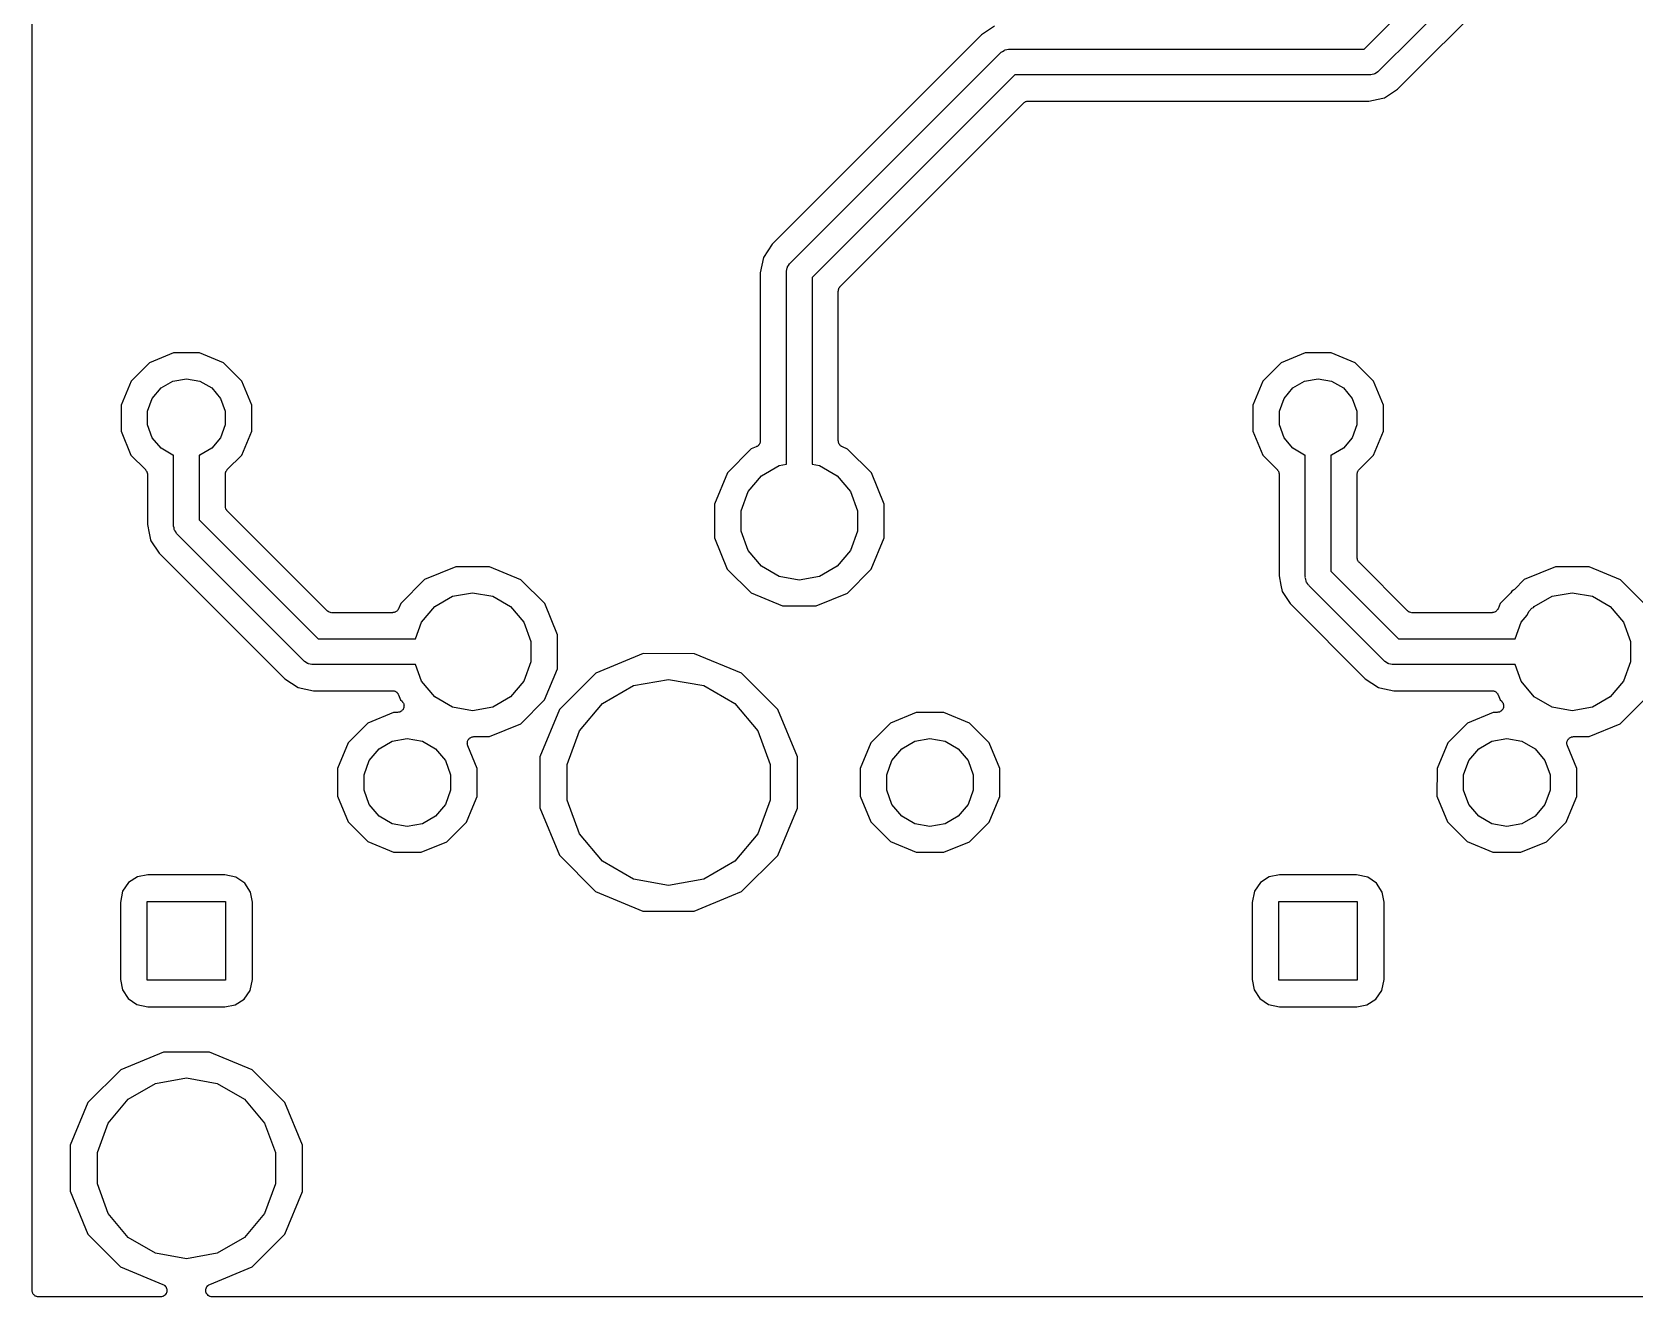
# Model space of a CAD drawing. Extents: x 30 to 169, y -146 to -30.
# Drawn here: x 30 to 61.16, y -146 to -121.42 of the extents above; entities that cross this region are included whole.
import ezdxf

# ---------------------------------------------------------------- set-up
doc = ezdxf.new("R2010")
doc.units = 0
doc.header["$MEASUREMENT"] = 0
doc.layers.add('BLACK', color=7, linetype='CONTINUOUS')

msp = doc.modelspace()

# ---------------------------------------------------------------- linework, layer by layer
at = {"layer": 'Black'}
for p, q in [((55.8964, -121.75), (58.75, -118.896)), ((30, -129.197), (30, -119.318)), ((59.1768, -119.177), (56.1768, -122.177)), ((56.5448, -122.527), (59.5271, -119.545)), ((48.4552, -121.473), (44.3879, -125.54)), ((48.7109, -121.302), (48.4552, -121.473)), ((44.7382, -125.908), (48.8232, -121.823)), ((48.8232, -121.823), (48.8322, -121.817)), ((48.8322, -121.817), (48.8393, -121.808)), ((48.8393, -121.808), (48.8676, -121.792)), ((48.8676, -121.792), (48.8943, -121.773)), ((48.8943, -121.773), (48.905, -121.771)), ((48.905, -121.771), (48.9145, -121.765)), ((48.9145, -121.765), (48.9467, -121.759)), ((48.9467, -121.759), (48.9782, -121.751)), ((48.9782, -121.751), (48.9892, -121.752)), ((48.9892, -121.752), (49, -121.75)), ((49, -121.75), (55.8964, -121.75)), ((49.1036, -122.25), (45.165, -126.189)), ((56, -122.25), (49.1036, -122.25)), ((56.0108, -122.248), (56, -122.25)), ((56.0218, -122.249), (56.0108, -122.248)), ((56.0533, -122.241), (56.0218, -122.249)), ((56.0855, -122.235), (56.0533, -122.241)), ((56.095, -122.229), (56.0855, -122.235)), ((56.1057, -122.227), (56.095, -122.229)), ((56.1324, -122.208), (56.1057, -122.227)), ((56.1607, -122.192), (56.1324, -122.208)), ((56.1678, -122.183), (56.1607, -122.192)), ((56.1768, -122.177), (56.1678, -122.183)), ((49.3231, -122.766), (49.3395, -122.763)), ((49.3395, -122.763), (49.3555, -122.758)), ((49.3555, -122.758), (49.3611, -122.759)), ((49.3611, -122.759), (49.3666, -122.758)), ((49.3666, -122.758), (55.9875, -122.758)), ((55.9875, -122.758), (56.2577, -122.704)), ((56.2577, -122.704), (56.2891, -122.698)), ((56.2577, -122.704), (56.2577, -122.704)), ((56.2891, -122.698), (56.5448, -122.527)), ((45.7102, -126.362), (49.2768, -122.795)), ((49.2768, -122.795), (49.2814, -122.792)), ((49.2814, -122.792), (49.2849, -122.788)), ((49.2849, -122.788), (49.2993, -122.779)), ((49.2993, -122.779), (49.3129, -122.77)), ((49.3129, -122.77), (49.3183, -122.768)), ((49.3183, -122.768), (49.3231, -122.766)), ((44.3879, -125.54), (44.217, -125.796)), ((44.217, -125.796), (44.157, -126.098)), ((44.157, -126.098), (44.157, -129.362)), ((44.665, -126.085), (44.6669, -126.074)), ((44.665, -129.817), (44.665, -126.085)), ((44.666, -126.063), (44.6744, -126.032)), ((44.6669, -126.074), (44.666, -126.063)), ((44.6744, -126.032), (44.6801, -125.999)), ((44.6801, -125.999), (44.6856, -125.99)), ((44.6856, -125.99), (44.6884, -125.979)), ((44.6884, -125.979), (44.7072, -125.953)), ((44.7072, -125.953), (44.7235, -125.924)), ((44.7235, -125.924), (44.7319, -125.917)), ((44.7319, -125.917), (44.7382, -125.908)), ((45.165, -126.189), (45.165, -129.817)), ((45.673, -126.452), (45.674, -126.446)), ((45.673, -129.197), (45.673, -126.452)), ((45.6735, -126.441), (45.6778, -126.424)), ((45.674, -126.446), (45.6735, -126.441)), ((45.6778, -126.424), (45.6807, -126.408)), ((45.6807, -126.408), (45.6835, -126.403)), ((45.6835, -126.403), (45.6849, -126.398)), ((45.6849, -126.398), (45.6944, -126.384)), ((45.6944, -126.384), (45.7027, -126.37)), ((45.7027, -126.37), (45.707, -126.366)), ((45.707, -126.366), (45.7102, -126.362)), ((32.7485, -127.65), (32.2815, -127.843)), ((33.2537, -127.65), (32.7485, -127.65)), ((33.7203, -127.844), (33.2537, -127.65)), ((54.7485, -127.65), (54.2815, -127.843)), ((55.2537, -127.65), (54.7485, -127.65)), ((55.7203, -127.844), (55.2537, -127.65)), ((32.2815, -127.843), (31.924, -128.2)), ((34.0773, -128.202), (33.7203, -127.844)), ((54.2815, -127.843), (53.924, -128.2)), ((56.0773, -128.202), (55.7203, -127.844)), ((31.924, -128.2), (31.7302, -128.666)), ((32.3376, -128.538), (32.5083, -128.334)), ((32.5083, -128.334), (32.7384, -128.201)), ((32.7384, -128.201), (33, -128.155)), ((33, -128.155), (33.2616, -128.201)), ((33.2616, -128.201), (33.4917, -128.334)), ((33.4917, -128.334), (33.6624, -128.538)), ((34.2702, -128.668), (34.0773, -128.202)), ((53.924, -128.2), (53.7302, -128.666)), ((54.3376, -128.538), (54.5083, -128.334)), ((54.5083, -128.334), (54.7384, -128.201)), ((54.7384, -128.201), (55, -128.155)), ((55, -128.155), (55.2616, -128.201)), ((55.2616, -128.201), (55.4917, -128.334)), ((55.4917, -128.334), (55.6624, -128.538)), ((56.2702, -128.668), (56.0773, -128.202)), ((31.7302, -128.666), (31.7298, -129.172)), ((32.2467, -128.787), (32.3376, -128.538)), ((33.6624, -128.538), (33.7533, -128.787)), ((34.2698, -129.174), (34.2702, -128.668)), ((53.7302, -128.666), (53.7298, -129.172)), ((54.2467, -128.787), (54.3376, -128.538)), ((55.6624, -128.538), (55.7533, -128.787)), ((56.2698, -129.174), (56.2702, -128.668)), ((32.2467, -129.053), (32.2467, -128.787)), ((33.7533, -128.787), (33.7533, -129.053)), ((54.2467, -129.053), (54.2467, -128.787)), ((55.7533, -128.787), (55.7533, -129.053)), ((30, -138.318), (30, -129.197)), ((31.7298, -129.172), (31.9227, -129.638)), ((32.3376, -129.302), (32.2467, -129.053)), ((32.5083, -129.506), (32.3376, -129.302)), ((33.6624, -129.302), (33.4917, -129.506)), ((33.7533, -129.053), (33.6624, -129.302)), ((34.076, -129.64), (34.2698, -129.174)), ((45.673, -129.362), (45.673, -129.197)), ((53.7298, -129.172), (53.9227, -129.638)), ((54.3376, -129.302), (54.2467, -129.053)), ((54.5083, -129.506), (54.3376, -129.302)), ((55.6624, -129.302), (55.4917, -129.506)), ((55.7533, -129.053), (55.6624, -129.302)), ((56.076, -129.64), (56.2698, -129.174)), ((32.7384, -129.639), (32.5083, -129.506)), ((33.4917, -129.506), (33.2616, -129.639)), ((43.981, -129.52), (43.5162, -129.984)), ((44.0785, -129.479), (43.981, -129.52)), ((44.0856, -129.475), (44.0785, -129.479)), ((44.0935, -129.472), (44.0856, -129.475)), ((44.1041, -129.463), (44.0935, -129.472)), ((44.1157, -129.456), (44.1041, -129.463)), ((44.1208, -129.449), (44.1157, -129.456)), ((44.1273, -129.444), (44.1208, -129.449)), ((44.1342, -129.432), (44.1273, -129.444)), ((44.1426, -129.421), (44.1342, -129.432)), ((44.1451, -129.413), (44.1426, -129.421)), ((44.1493, -129.405), (44.1451, -129.413)), ((44.1517, -129.392), (44.1493, -129.405)), ((44.1559, -129.379), (44.1517, -129.392)), ((44.157, -129.362), (44.1555, -129.37)), ((44.1555, -129.37), (44.1559, -129.379)), ((45.6744, -129.37), (45.673, -129.362)), ((45.6741, -129.379), (45.6744, -129.37)), ((45.6782, -129.392), (45.6741, -129.379)), ((45.6807, -129.406), (45.6782, -129.392)), ((45.6848, -129.413), (45.6807, -129.406)), ((45.6873, -129.421), (45.6848, -129.413)), ((45.6958, -129.432), (45.6873, -129.421)), ((45.7027, -129.444), (45.6958, -129.432)), ((45.7091, -129.449), (45.7027, -129.444)), ((45.7141, -129.456), (45.7091, -129.449)), ((45.7258, -129.463), (45.7141, -129.456)), ((45.7365, -129.472), (45.7258, -129.463)), ((45.7443, -129.475), (45.7365, -129.472)), ((45.7513, -129.48), (45.7443, -129.475)), ((45.8514, -129.521), (45.7513, -129.48)), ((46.3155, -129.986), (45.8514, -129.521)), ((54.7384, -129.639), (54.5083, -129.506)), ((55.4917, -129.506), (55.2616, -129.639)), ((31.9227, -129.638), (32.2049, -129.921)), ((32.2049, -129.921), (32.2081, -129.926)), ((32.2081, -129.926), (32.2123, -129.929)), ((32.2123, -129.929), (32.2206, -129.944)), ((32.75, -129.641), (32.7384, -129.639)), ((32.75, -131), (32.75, -129.641)), ((33.2616, -129.639), (33.25, -129.641)), ((33.25, -129.641), (33.25, -130.896)), ((33.7794, -129.943), (33.7877, -129.929)), ((33.7877, -129.929), (33.792, -129.925)), ((33.792, -129.925), (33.7953, -129.921)), ((33.7953, -129.921), (34.076, -129.64)), ((44.1775, -130.041), (44.5226, -129.842)), ((44.5226, -129.842), (44.665, -129.817)), ((45.165, -129.817), (45.3074, -129.842)), ((45.3074, -129.842), (45.6525, -130.041)), ((53.9227, -129.638), (54.2049, -129.921)), ((54.2049, -129.921), (54.2081, -129.926)), ((54.2081, -129.926), (54.2123, -129.929)), ((54.2123, -129.929), (54.2206, -129.944)), ((54.75, -129.641), (54.7384, -129.639)), ((54.75, -132), (54.75, -129.641)), ((55.2616, -129.639), (55.25, -129.641)), ((55.25, -129.641), (55.25, -131.896)), ((55.7794, -129.943), (55.7877, -129.929)), ((55.7877, -129.929), (55.792, -129.925)), ((55.792, -129.925), (55.7953, -129.921)), ((55.7953, -129.921), (56.076, -129.64)), ((32.2206, -129.944), (32.2301, -129.957)), ((32.2301, -129.957), (32.2316, -129.963)), ((32.2316, -129.963), (32.2343, -129.967)), ((32.2343, -129.967), (32.2372, -129.984)), ((32.2372, -129.984), (32.2415, -130)), ((32.2415, -130), (32.241, -130.005)), ((32.241, -130.005), (32.242, -130.011)), ((32.242, -130.011), (32.242, -130.987)), ((33.758, -130.01), (33.759, -130.005)), ((33.758, -130.633), (33.758, -130.01)), ((33.7585, -129.999), (33.7628, -129.983)), ((33.759, -130.005), (33.7585, -129.999)), ((33.7628, -129.983), (33.7657, -129.967)), ((33.7657, -129.967), (33.7685, -129.962)), ((33.7685, -129.962), (33.7699, -129.957)), ((33.7699, -129.957), (33.7794, -129.943)), ((43.5162, -129.984), (43.2643, -130.59)), ((43.9214, -130.346), (44.1775, -130.041)), ((45.6525, -130.041), (45.9086, -130.346)), ((46.5663, -130.593), (46.3155, -129.986)), ((54.2206, -129.944), (54.2301, -129.957)), ((54.2301, -129.957), (54.2316, -129.963)), ((54.2316, -129.963), (54.2343, -129.967)), ((54.2343, -129.967), (54.2372, -129.984)), ((54.2372, -129.984), (54.2415, -130)), ((54.2415, -130), (54.241, -130.005)), ((54.241, -130.005), (54.242, -130.011)), ((54.242, -130.011), (54.242, -131.987)), ((55.758, -130.01), (55.759, -130.005)), ((55.758, -131.633), (55.758, -130.01)), ((55.7585, -129.999), (55.7628, -129.983)), ((55.759, -130.005), (55.7585, -129.999)), ((55.7628, -129.983), (55.7657, -129.967)), ((55.7657, -129.967), (55.7685, -129.962)), ((55.7685, -129.962), (55.7699, -129.957)), ((55.7699, -129.957), (55.7794, -129.943)), ((43.7851, -130.721), (43.9214, -130.346)), ((45.9086, -130.346), (46.0449, -130.721)), ((33.759, -130.639), (33.758, -130.633)), ((33.7585, -130.644), (33.759, -130.639)), ((33.7628, -130.661), (33.7585, -130.644)), ((33.7657, -130.677), (33.7628, -130.661)), ((33.7685, -130.682), (33.7657, -130.677)), ((33.7699, -130.687), (33.7685, -130.682)), ((33.7794, -130.701), (33.7699, -130.687)), ((33.7877, -130.715), (33.7794, -130.701)), ((33.792, -130.719), (33.7877, -130.715)), ((33.7952, -130.723), (33.792, -130.719)), ((35.7368, -132.665), (33.7952, -130.723)), ((43.2643, -130.59), (43.2637, -131.247)), ((43.7851, -131.119), (43.7851, -130.721)), ((46.0449, -130.721), (46.0449, -131.119)), ((46.5657, -131.25), (46.5663, -130.593)), ((32.242, -130.987), (32.2758, -131.158)), ((32.2758, -131.158), (32.302, -131.289)), ((32.7519, -131.011), (32.75, -131)), ((32.751, -131.022), (32.7519, -131.011)), ((32.7594, -131.053), (32.751, -131.022)), ((32.7651, -131.086), (32.7594, -131.053)), ((32.7706, -131.095), (32.7651, -131.086)), ((32.7734, -131.106), (32.7706, -131.095)), ((32.7922, -131.132), (32.7734, -131.106)), ((32.8085, -131.161), (32.7922, -131.132)), ((32.8169, -131.168), (32.8085, -131.161)), ((32.8232, -131.177), (32.8169, -131.168)), ((35.2832, -133.637), (32.8232, -131.177)), ((33.25, -130.896), (35.5636, -133.21)), ((43.9214, -131.494), (43.7851, -131.119)), ((46.0449, -131.119), (45.9086, -131.494)), ((32.302, -131.289), (32.3117, -131.304)), ((32.3117, -131.304), (32.3117, -131.304)), ((32.3117, -131.304), (32.4729, -131.545)), ((43.2637, -131.247), (43.5145, -131.854)), ((46.3138, -131.856), (46.5657, -131.25)), ((32.4729, -131.545), (34.9152, -133.987)), ((44.1775, -131.799), (43.9214, -131.494)), ((44.5226, -131.998), (44.1775, -131.799)), ((45.6525, -131.799), (45.3074, -131.998)), ((45.9086, -131.494), (45.6525, -131.799)), ((55.759, -131.639), (55.758, -131.633)), ((55.7585, -131.644), (55.759, -131.639)), ((55.7628, -131.661), (55.7585, -131.644)), ((55.7657, -131.677), (55.7628, -131.661)), ((55.7685, -131.682), (55.7657, -131.677)), ((55.7699, -131.687), (55.7685, -131.682)), ((55.7794, -131.701), (55.7699, -131.687)), ((55.7877, -131.715), (55.7794, -131.701)), ((55.792, -131.719), (55.7877, -131.715)), ((55.7952, -131.723), (55.792, -131.719)), ((56.7368, -132.665), (55.7952, -131.723)), ((37.631, -132.06), (37.1662, -132.524)), ((38.238, -131.809), (37.631, -132.06)), ((38.8948, -131.809), (38.238, -131.809)), ((39.5014, -132.061), (38.8948, -131.809)), ((39.9655, -132.526), (39.5014, -132.061)), ((43.5145, -131.854), (43.9786, -132.319)), ((44.915, -132.067), (44.5226, -131.998)), ((45.3074, -131.998), (44.915, -132.067)), ((45.849, -132.32), (46.3138, -131.856)), ((54.242, -131.987), (54.2782, -132.169)), ((54.7519, -132.011), (54.75, -132)), ((54.751, -132.022), (54.7519, -132.011)), ((54.7594, -132.053), (54.751, -132.022)), ((54.7651, -132.086), (54.7594, -132.053)), ((54.7706, -132.095), (54.7651, -132.086)), ((54.7734, -132.106), (54.7706, -132.095)), ((54.7922, -132.132), (54.7734, -132.106)), ((55.25, -131.896), (56.5636, -133.21)), ((59.006, -132.06), (58.8157, -132.249)), ((59.613, -131.809), (59.006, -132.06)), ((60.2698, -131.809), (59.613, -131.809)), ((60.8764, -132.061), (60.2698, -131.809)), ((61.3405, -132.526), (60.8764, -132.061)), ((37.8275, -132.581), (38.1726, -132.382)), ((38.1726, -132.382), (38.565, -132.313)), ((38.565, -132.313), (38.9574, -132.382)), ((38.9574, -132.382), (39.3025, -132.581)), ((43.9786, -132.319), (44.5852, -132.571)), ((45.242, -132.571), (45.849, -132.32)), ((54.2782, -132.169), (54.302, -132.289)), ((54.302, -132.289), (54.4587, -132.524)), ((54.8085, -132.161), (54.7922, -132.132)), ((54.8169, -132.168), (54.8085, -132.161)), ((54.8232, -132.177), (54.8169, -132.168)), ((56.2832, -133.637), (54.8232, -132.177)), ((58.7296, -132.335), (58.5412, -132.524)), ((58.7368, -132.325), (58.7296, -132.335)), ((58.7455, -132.316), (58.7368, -132.325)), ((58.7658, -132.286), (58.7455, -132.316)), ((58.7965, -132.265), (58.7658, -132.286)), ((58.8055, -132.257), (58.7965, -132.265)), ((58.8157, -132.249), (58.8055, -132.257)), ((59.2025, -132.581), (59.5476, -132.382)), ((59.5476, -132.382), (59.94, -132.313)), ((59.94, -132.313), (60.3324, -132.382)), ((60.3324, -132.382), (60.6775, -132.581)), ((35.7414, -132.668), (35.7368, -132.665)), ((35.7449, -132.672), (35.7414, -132.668)), ((35.7593, -132.681), (35.7449, -132.672)), ((35.7729, -132.69), (35.7593, -132.681)), ((35.7783, -132.692), (35.7729, -132.69)), ((35.7831, -132.694), (35.7783, -132.692)), ((35.7995, -132.697), (35.7831, -132.694)), ((35.8155, -132.702), (35.7995, -132.697)), ((35.8211, -132.701), (35.8155, -132.702)), ((35.8266, -132.702), (35.8211, -132.701)), ((37.0073, -132.702), (35.8266, -132.702)), ((37.0155, -132.701), (37.0073, -132.702)), ((37.0238, -132.701), (37.0155, -132.701)), ((37.037, -132.697), (37.0238, -132.701)), ((37.0507, -132.694), (37.037, -132.697)), ((37.0579, -132.69), (37.0507, -132.694)), ((37.0658, -132.688), (37.0579, -132.69)), ((37.0769, -132.679), (37.0658, -132.688)), ((37.0889, -132.672), (37.0769, -132.679)), ((37.0943, -132.666), (37.0889, -132.672)), ((37.1009, -132.661), (37.0943, -132.666)), ((37.1083, -132.649), (37.1009, -132.661)), ((37.1173, -132.638), (37.1083, -132.649)), ((37.1201, -132.631), (37.1173, -132.638)), ((37.1246, -132.624), (37.1201, -132.631)), ((37.1662, -132.524), (37.1246, -132.624)), ((37.5714, -132.886), (37.8275, -132.581)), ((39.3025, -132.581), (39.5586, -132.886)), ((40.2163, -133.133), (39.9655, -132.526)), ((44.5852, -132.571), (45.242, -132.571)), ((54.4587, -132.524), (54.4729, -132.545)), ((54.4729, -132.545), (55.9152, -133.987)), ((56.7414, -132.668), (56.7368, -132.665)), ((56.7449, -132.672), (56.7414, -132.668)), ((56.7593, -132.681), (56.7449, -132.672)), ((56.7729, -132.69), (56.7593, -132.681)), ((56.7783, -132.692), (56.7729, -132.69)), ((56.7831, -132.694), (56.7783, -132.692)), ((56.7995, -132.697), (56.7831, -132.694)), ((56.8155, -132.702), (56.7995, -132.697)), ((56.8211, -132.701), (56.8155, -132.702)), ((56.8266, -132.702), (56.8211, -132.701)), ((58.3823, -132.702), (56.8266, -132.702)), ((58.3905, -132.701), (58.3823, -132.702)), ((58.3988, -132.701), (58.3905, -132.701)), ((58.412, -132.697), (58.3988, -132.701)), ((58.4257, -132.694), (58.412, -132.697)), ((58.4329, -132.69), (58.4257, -132.694)), ((58.4408, -132.688), (58.4329, -132.69)), ((58.4519, -132.679), (58.4408, -132.688)), ((58.4639, -132.672), (58.4519, -132.679)), ((58.4693, -132.666), (58.4639, -132.672)), ((58.4759, -132.661), (58.4693, -132.666)), ((58.4833, -132.649), (58.4759, -132.661)), ((58.4923, -132.638), (58.4833, -132.649)), ((58.4951, -132.631), (58.4923, -132.638)), ((58.4996, -132.624), (58.4951, -132.631)), ((58.5412, -132.524), (58.4996, -132.624)), ((59.0613, -132.749), (59.0952, -132.677)), ((59.0952, -132.677), (59.1566, -132.615)), ((59.1566, -132.615), (59.1849, -132.602)), ((59.1849, -132.602), (59.2025, -132.581)), ((60.6775, -132.581), (60.9336, -132.886)), ((37.4535, -133.21), (37.5714, -132.886)), ((39.5586, -132.886), (39.6949, -133.261)), ((58.8285, -133.21), (58.9464, -132.886)), ((58.9464, -132.886), (59.0613, -132.749)), ((60.9336, -132.886), (61.0699, -133.261)), ((35.5636, -133.21), (37.4535, -133.21)), ((39.6949, -133.261), (39.6949, -133.659)), ((40.2157, -133.79), (40.2163, -133.133)), ((56.5636, -133.21), (58.8285, -133.21)), ((61.0699, -133.261), (61.0699, -133.659)), ((35.2922, -133.643), (35.2832, -133.637)), ((35.2993, -133.652), (35.2922, -133.643)), ((35.3276, -133.668), (35.2993, -133.652)), ((35.3543, -133.687), (35.3276, -133.668)), ((39.6949, -133.659), (39.5586, -134.034)), ((41.8795, -133.498), (40.9596, -133.878)), ((42.8748, -133.499), (41.8795, -133.498)), ((43.7941, -133.88), (42.8748, -133.499)), ((56.2922, -133.643), (56.2832, -133.637)), ((56.2993, -133.652), (56.2922, -133.643)), ((56.3276, -133.668), (56.2993, -133.652)), ((56.3543, -133.687), (56.3276, -133.668)), ((61.0699, -133.659), (60.9336, -134.034)), ((35.365, -133.689), (35.3543, -133.687)), ((35.3745, -133.695), (35.365, -133.689)), ((35.4067, -133.701), (35.3745, -133.695)), ((35.4382, -133.709), (35.4067, -133.701)), ((35.4492, -133.708), (35.4382, -133.709)), ((35.46, -133.71), (35.4492, -133.708)), ((37.4535, -133.71), (35.46, -133.71)), ((37.5714, -134.034), (37.4535, -133.71)), ((39.9638, -134.396), (40.2157, -133.79)), ((40.9596, -133.878), (40.2552, -134.581)), ((44.4972, -134.585), (43.7941, -133.88)), ((56.365, -133.689), (56.3543, -133.687)), ((56.3745, -133.695), (56.365, -133.689)), ((56.4067, -133.701), (56.3745, -133.695)), ((56.4382, -133.709), (56.4067, -133.701)), ((56.4492, -133.708), (56.4382, -133.709)), ((56.46, -133.71), (56.4492, -133.708)), ((58.8285, -133.71), (56.46, -133.71)), ((58.9464, -134.034), (58.8285, -133.71)), ((34.9152, -133.987), (35.1709, -134.158)), ((35.1709, -134.158), (35.4725, -134.218)), ((35.4725, -134.218), (37.0069, -134.218)), ((37.0069, -134.218), (37.0152, -134.219)), ((37.0152, -134.219), (37.0236, -134.219)), ((37.0236, -134.219), (37.0367, -134.223)), ((37.0367, -134.223), (37.0503, -134.226)), ((37.0503, -134.226), (37.0576, -134.23)), ((37.0576, -134.23), (37.0656, -134.232)), ((37.0656, -134.232), (37.0766, -134.241)), ((37.0766, -134.241), (37.0885, -134.248)), ((37.0885, -134.248), (37.0939, -134.254)), ((37.0939, -134.254), (37.1006, -134.259)), ((37.1006, -134.259), (37.108, -134.271)), ((37.108, -134.271), (37.1169, -134.281)), ((37.1169, -134.281), (37.1197, -134.289)), ((37.1197, -134.289), (37.1243, -134.297)), ((37.8275, -134.339), (37.5714, -134.034)), ((39.5586, -134.034), (39.3025, -134.339)), ((41.0884, -134.467), (41.6904, -134.119)), ((41.6904, -134.119), (42.375, -133.998)), ((42.375, -133.998), (43.0596, -134.119)), ((43.0596, -134.119), (43.6615, -134.467)), ((55.9152, -133.987), (56.1709, -134.158)), ((56.1709, -134.158), (56.2023, -134.164)), ((56.2023, -134.164), (56.2023, -134.164)), ((56.2023, -134.164), (56.4725, -134.218)), ((56.4725, -134.218), (58.3819, -134.218)), ((58.3819, -134.218), (58.3902, -134.219)), ((58.3902, -134.219), (58.3986, -134.219)), ((58.3986, -134.219), (58.4117, -134.223)), ((58.4117, -134.223), (58.4253, -134.226)), ((58.4253, -134.226), (58.4326, -134.23)), ((58.4326, -134.23), (58.4406, -134.232)), ((58.4406, -134.232), (58.4516, -134.241)), ((58.4516, -134.241), (58.4635, -134.248)), ((58.4635, -134.248), (58.4689, -134.254)), ((58.4689, -134.254), (58.4756, -134.259)), ((58.4756, -134.259), (58.483, -134.271)), ((58.483, -134.271), (58.4919, -134.281)), ((58.4919, -134.281), (58.4947, -134.289)), ((58.4947, -134.289), (58.4993, -134.297)), ((59.2025, -134.339), (58.9464, -134.034)), ((60.9336, -134.034), (60.6775, -134.339)), ((37.1243, -134.297), (37.1645, -134.394)), ((37.1645, -134.394), (37.1947, -134.424)), ((37.197, -134.599), (37.1864, -134.611)), ((37.1947, -134.424), (37.2042, -134.438)), ((37.2088, -134.587), (37.197, -134.599)), ((37.2042, -134.438), (37.2149, -134.451)), ((37.2111, -134.582), (37.2088, -134.587)), ((37.2147, -134.578), (37.2111, -134.582)), ((37.2204, -134.562), (37.2147, -134.578)), ((37.2149, -134.451), (37.2168, -134.456)), ((37.2168, -134.456), (37.22, -134.46)), ((37.22, -134.46), (37.2242, -134.476)), ((37.2275, -134.547), (37.2204, -134.562)), ((37.2242, -134.476), (37.2299, -134.492)), ((37.2279, -134.541), (37.2275, -134.547)), ((37.2299, -134.536), (37.2279, -134.541)), ((37.2299, -134.492), (37.2299, -134.498)), ((37.2299, -134.498), (37.2313, -134.503)), ((37.2313, -134.503), (37.2299, -134.519)), ((37.2299, -134.519), (37.2299, -134.536)), ((38.1726, -134.538), (37.8275, -134.339)), ((38.565, -134.607), (38.1726, -134.538)), ((38.9574, -134.538), (38.565, -134.607)), ((39.3025, -134.339), (38.9574, -134.538)), ((39.499, -134.86), (39.9638, -134.396)), ((40.2552, -134.581), (39.8735, -135.5)), ((40.6416, -134.999), (41.0884, -134.467)), ((43.6615, -134.467), (44.1084, -134.999)), ((44.8773, -135.505), (44.4972, -134.585)), ((58.4993, -134.297), (58.5395, -134.394)), ((58.5395, -134.394), (58.5697, -134.424)), ((58.572, -134.599), (58.5614, -134.611)), ((58.5697, -134.424), (58.5792, -134.438)), ((58.5838, -134.587), (58.572, -134.599)), ((58.5792, -134.438), (58.5899, -134.451)), ((58.5861, -134.582), (58.5838, -134.587)), ((58.5897, -134.578), (58.5861, -134.582)), ((58.5954, -134.562), (58.5897, -134.578)), ((58.5899, -134.451), (58.5918, -134.456)), ((58.5918, -134.456), (58.595, -134.46)), ((58.595, -134.46), (58.5992, -134.476)), ((58.6025, -134.547), (58.5954, -134.562)), ((58.5992, -134.476), (58.6049, -134.492)), ((58.6029, -134.541), (58.6025, -134.547)), ((58.6049, -134.536), (58.6029, -134.541)), ((58.6049, -134.492), (58.6049, -134.498)), ((58.6049, -134.498), (58.6063, -134.503)), ((58.6063, -134.503), (58.6049, -134.519)), ((58.6049, -134.519), (58.6049, -134.536)), ((59.5476, -134.538), (59.2025, -134.339)), ((59.94, -134.607), (59.5476, -134.538)), ((60.3324, -134.538), (59.94, -134.607)), ((60.6775, -134.339), (60.3324, -134.538)), ((60.874, -134.86), (61.3388, -134.396)), ((36.5263, -134.847), (36.1437, -135.229)), ((37.0259, -134.641), (36.5263, -134.847)), ((37.1047, -134.641), (37.0259, -134.641)), ((37.1211, -134.638), (37.1047, -134.641)), ((37.1376, -134.637), (37.1211, -134.638)), ((37.1426, -134.634), (37.1376, -134.637)), ((37.1481, -134.633), (37.1426, -134.634)), ((37.1625, -134.625), (37.1481, -134.633)), ((37.1776, -134.618), (37.1625, -134.625)), ((37.1815, -134.614), (37.1776, -134.618)), ((37.1864, -134.611), (37.1815, -134.614)), ((38.892, -135.111), (39.499, -134.86)), ((46.6863, -134.847), (46.3037, -135.229)), ((47.1859, -134.641), (46.6863, -134.847)), ((47.7265, -134.641), (47.1859, -134.641)), ((48.2258, -134.849), (47.7265, -134.641)), ((48.6077, -135.231), (48.2258, -134.849)), ((57.9013, -134.847), (57.5187, -135.229)), ((58.4009, -134.641), (57.9013, -134.847)), ((58.4797, -134.641), (58.4009, -134.641)), ((58.4961, -134.638), (58.4797, -134.641)), ((58.5126, -134.637), (58.4961, -134.638)), ((58.5176, -134.634), (58.5126, -134.637)), ((58.5231, -134.633), (58.5176, -134.634)), ((58.5375, -134.625), (58.5231, -134.633)), ((58.5526, -134.618), (58.5375, -134.625)), ((58.5565, -134.614), (58.5526, -134.618)), ((58.5614, -134.611), (58.5565, -134.614)), ((60.267, -135.111), (60.874, -134.86)), ((36.1437, -135.229), (35.9363, -135.729)), ((36.746, -135.346), (37.0029, -135.197)), ((37.0029, -135.197), (37.295, -135.146)), ((37.295, -135.146), (37.5871, -135.197)), ((37.5871, -135.197), (37.844, -135.346)), ((38.4628, -135.23), (38.4629, -135.216)), ((38.4629, -135.216), (38.4657, -135.208)), ((38.4657, -135.208), (38.4668, -135.2)), ((38.4668, -135.2), (38.4732, -135.187)), ((38.4732, -135.187), (38.478, -135.174)), ((38.478, -135.174), (38.4834, -135.168)), ((38.4834, -135.168), (38.4872, -135.161)), ((38.4872, -135.161), (38.4974, -135.151)), ((38.4974, -135.151), (38.5064, -135.141)), ((38.5064, -135.141), (38.5136, -135.136)), ((38.5136, -135.136), (38.5198, -135.131)), ((38.5198, -135.131), (38.5326, -135.126)), ((38.5326, -135.126), (38.5446, -135.119)), ((38.5446, -135.119), (38.5528, -135.117)), ((38.5528, -135.117), (38.5605, -135.114)), ((38.5605, -135.114), (38.5744, -135.113)), ((38.5744, -135.113), (38.588, -135.111)), ((38.588, -135.111), (38.892, -135.111)), ((40.4039, -135.652), (40.6416, -134.999)), ((44.1084, -134.999), (44.3461, -135.652)), ((46.3037, -135.229), (46.0963, -135.729)), ((46.906, -135.346), (47.1629, -135.197)), ((47.1629, -135.197), (47.455, -135.146)), ((47.455, -135.146), (47.7471, -135.197)), ((47.7471, -135.197), (48.004, -135.346)), ((57.5187, -135.229), (57.3113, -135.729)), ((58.121, -135.346), (58.3779, -135.197)), ((58.3779, -135.197), (58.67, -135.146)), ((58.67, -135.146), (58.9621, -135.197)), ((58.9621, -135.197), (59.219, -135.346)), ((59.8378, -135.23), (59.8379, -135.216)), ((59.8379, -135.216), (59.8407, -135.208)), ((59.8407, -135.208), (59.8418, -135.2)), ((59.8418, -135.2), (59.8482, -135.187)), ((59.8482, -135.187), (59.853, -135.174)), ((59.853, -135.174), (59.8584, -135.168)), ((59.8584, -135.168), (59.8622, -135.161)), ((59.8622, -135.161), (59.8724, -135.151)), ((59.8724, -135.151), (59.8814, -135.141)), ((59.8814, -135.141), (59.8886, -135.136)), ((59.8886, -135.136), (59.8948, -135.131)), ((59.8948, -135.131), (59.9076, -135.126)), ((59.9076, -135.126), (59.9196, -135.119)), ((59.9196, -135.119), (59.9278, -135.117)), ((59.9278, -135.117), (59.9355, -135.114)), ((59.9355, -135.114), (59.9494, -135.113)), ((59.9494, -135.113), (59.963, -135.111)), ((59.963, -135.111), (60.267, -135.111)), ((36.5553, -135.573), (36.746, -135.346)), ((37.844, -135.346), (38.0347, -135.573)), ((38.461, -135.243), (38.4628, -135.23)), ((38.4628, -135.252), (38.461, -135.243)), ((38.4628, -135.26), (38.4628, -135.252)), ((38.4675, -135.273), (38.4628, -135.26)), ((38.4705, -135.287), (38.4675, -135.273)), ((38.6541, -135.731), (38.4705, -135.287)), ((39.8735, -135.5), (39.8727, -136.495)), ((44.8766, -136.294), (44.8773, -135.505)), ((46.7153, -135.573), (46.906, -135.346)), ((48.004, -135.346), (48.1947, -135.573)), ((48.8141, -135.731), (48.6077, -135.231)), ((57.9303, -135.573), (58.121, -135.346)), ((59.219, -135.346), (59.4097, -135.573)), ((59.836, -135.243), (59.8378, -135.23)), ((59.8378, -135.252), (59.836, -135.243)), ((59.8378, -135.26), (59.8378, -135.252)), ((59.8425, -135.273), (59.8378, -135.26)), ((59.8455, -135.287), (59.8425, -135.273)), ((60.0291, -135.731), (59.8455, -135.287)), ((35.9363, -135.729), (35.9359, -136.269)), ((36.4538, -135.852), (36.5553, -135.573)), ((36.4538, -136.148), (36.4538, -135.852)), ((38.0347, -135.573), (38.1362, -135.852)), ((38.1362, -135.852), (38.1362, -136.148)), ((38.6537, -136.271), (38.6541, -135.731)), ((40.4039, -136.348), (40.4039, -135.652)), ((44.3461, -135.652), (44.3461, -136.348)), ((46.0963, -135.729), (46.0959, -136.269)), ((46.6138, -135.852), (46.7153, -135.573)), ((46.6138, -136.148), (46.6138, -135.852)), ((48.1947, -135.573), (48.2962, -135.852)), ((48.2962, -135.852), (48.2962, -136.148)), ((48.8137, -136.271), (48.8141, -135.731)), ((57.3113, -135.729), (57.3109, -136.269)), ((57.8288, -135.852), (57.9303, -135.573)), ((57.8288, -136.148), (57.8288, -135.852)), ((59.4097, -135.573), (59.5112, -135.852)), ((59.5112, -135.852), (59.5112, -136.148)), ((60.0287, -136.271), (60.0291, -135.731)), ((36.5553, -136.427), (36.4538, -136.148)), ((38.1362, -136.148), (38.0347, -136.427)), ((46.7153, -136.427), (46.6138, -136.148)), ((48.2962, -136.148), (48.1947, -136.427)), ((57.9303, -136.427), (57.8288, -136.148)), ((59.5112, -136.148), (59.4097, -136.427)), ((35.9359, -136.269), (36.1423, -136.769)), ((36.746, -136.654), (36.5553, -136.427)), ((38.0347, -136.427), (37.844, -136.654)), ((38.4463, -136.771), (38.5704, -136.472)), ((38.5704, -136.472), (38.6537, -136.271)), ((40.6416, -137.001), (40.4039, -136.348)), ((44.3461, -136.348), (44.1084, -137.001)), ((44.8765, -136.5), (44.8766, -136.294)), ((44.8766, -136.294), (44.8766, -136.294)), ((46.0959, -136.269), (46.3023, -136.769)), ((46.906, -136.654), (46.7153, -136.427)), ((48.1947, -136.427), (48.004, -136.654)), ((48.6063, -136.771), (48.8137, -136.271)), ((57.3109, -136.269), (57.5173, -136.769)), ((58.121, -136.654), (57.9303, -136.427)), ((59.4097, -136.427), (59.219, -136.654)), ((59.8213, -136.771), (59.9454, -136.472)), ((59.9454, -136.472), (60.0287, -136.271)), ((36.1423, -136.769), (36.5242, -137.151)), ((37.0029, -136.803), (36.746, -136.654)), ((37.844, -136.654), (37.5871, -136.803)), ((38.0637, -137.153), (38.4463, -136.771)), ((39.8727, -136.495), (40.2528, -137.415)), ((44.4948, -137.419), (44.8765, -136.5)), ((46.3023, -136.769), (46.6842, -137.151)), ((47.1629, -136.803), (46.906, -136.654)), ((48.004, -136.654), (47.7471, -136.803)), ((48.2237, -137.153), (48.6063, -136.771)), ((57.5173, -136.769), (57.8992, -137.151)), ((58.3779, -136.803), (58.121, -136.654)), ((59.219, -136.654), (58.9621, -136.803)), ((59.4387, -137.153), (59.8213, -136.771)), ((37.295, -136.854), (37.0029, -136.803)), ((37.5871, -136.803), (37.295, -136.854)), ((41.0884, -137.533), (40.6416, -137.001)), ((44.1084, -137.001), (43.6615, -137.533)), ((47.455, -136.854), (47.1629, -136.803)), ((47.7471, -136.803), (47.455, -136.854)), ((58.67, -136.854), (58.3779, -136.803)), ((58.9621, -136.803), (58.67, -136.854)), ((36.5242, -137.151), (37.0235, -137.359)), ((37.0235, -137.359), (37.5641, -137.359)), ((37.5641, -137.359), (38.0637, -137.153)), ((46.6842, -137.151), (47.1835, -137.359)), ((47.1835, -137.359), (47.7241, -137.359)), ((47.7241, -137.359), (48.2237, -137.153)), ((57.8992, -137.151), (58.3985, -137.359)), ((58.3985, -137.359), (58.9391, -137.359)), ((58.9391, -137.359), (59.4387, -137.153)), ((40.2528, -137.415), (40.9559, -138.12)), ((41.6904, -137.881), (41.0884, -137.533)), ((43.6615, -137.533), (43.0596, -137.881)), ((43.7904, -138.122), (44.4948, -137.419)), ((31.8769, -137.947), (31.7609, -138.117)), ((32.0505, -137.835), (31.8769, -137.947)), ((32.2498, -137.798), (32.0505, -137.835)), ((33.7493, -137.798), (32.2498, -137.798)), ((33.9635, -137.841), (33.7493, -137.798)), ((34.1332, -137.957), (33.9635, -137.841)), ((34.2449, -138.131), (34.1332, -137.957)), ((42.375, -138.002), (41.6904, -137.881)), ((43.0596, -137.881), (42.375, -138.002)), ((53.8769, -137.947), (53.7609, -138.117)), ((54.0505, -137.835), (53.8769, -137.947)), ((54.2498, -137.798), (54.0505, -137.835)), ((55.7493, -137.798), (54.2498, -137.798)), ((55.9635, -137.841), (55.7493, -137.798)), ((56.1332, -137.957), (55.9635, -137.841)), ((56.2449, -138.131), (56.1332, -137.957)), ((30, -145.873), (30, -138.318)), ((31.7609, -138.117), (31.7176, -138.331)), ((31.7176, -138.331), (31.7176, -139.83)), ((32.238, -139.842), (32.238, -138.318)), ((32.238, -138.318), (33.762, -138.318)), ((33.762, -138.318), (33.762, -139.842)), ((34.2824, -138.33), (34.2449, -138.131)), ((34.2824, -139.829), (34.2824, -138.33)), ((40.9559, -138.12), (41.8752, -138.501)), ((42.8705, -138.502), (43.6007, -138.201)), ((43.6007, -138.201), (43.7904, -138.122)), ((43.6007, -138.201), (43.6007, -138.201)), ((53.7609, -138.117), (53.7176, -138.331)), ((53.7176, -138.331), (53.7176, -139.83)), ((54.238, -139.842), (54.238, -138.318)), ((54.238, -138.318), (55.762, -138.318)), ((55.762, -138.318), (55.762, -139.842)), ((56.2824, -138.33), (56.2449, -138.131)), ((56.2824, -139.829), (56.2824, -138.33)), ((41.8752, -138.501), (42.8705, -138.502)), ((31.7176, -139.83), (31.7551, -140.029)), ((33.762, -139.842), (32.238, -139.842)), ((34.2391, -140.043), (34.2824, -139.829)), ((53.7176, -139.83), (53.7551, -140.029)), ((55.762, -139.842), (54.238, -139.842)), ((56.2391, -140.043), (56.2824, -139.829)), ((31.7551, -140.029), (31.8668, -140.203)), ((31.8668, -140.203), (32.0365, -140.319)), ((33.9495, -140.325), (34.1231, -140.213)), ((34.1231, -140.213), (34.2391, -140.043)), ((53.7551, -140.029), (53.8668, -140.203)), ((53.8668, -140.203), (54.0365, -140.319)), ((55.9495, -140.325), (56.1231, -140.213)), ((56.1231, -140.213), (56.2391, -140.043)), ((32.0365, -140.319), (32.2507, -140.362)), ((32.2507, -140.362), (33.7502, -140.362)), ((33.7502, -140.362), (33.9495, -140.325)), ((54.0365, -140.319), (54.2507, -140.362)), ((54.2507, -140.362), (55.7502, -140.362)), ((55.7502, -140.362), (55.9495, -140.325)), ((32.5528, -141.242), (31.7226, -141.585)), ((33.4511, -141.242), (32.5528, -141.242)), ((34.2807, -141.587), (33.4511, -141.242)), ((31.7226, -141.585), (31.0869, -142.219)), ((32.3992, -141.849), (33, -141.743)), ((33, -141.743), (33.6008, -141.849)), ((34.9154, -142.223), (34.2807, -141.587)), ((31.8708, -142.154), (32.3992, -141.849)), ((33.6008, -141.849), (34.1292, -142.154)), ((31.0869, -142.219), (30.7424, -143.049)), ((31.4787, -142.622), (31.8708, -142.154)), ((34.1292, -142.154), (34.5213, -142.622)), ((35.2584, -143.053), (34.9154, -142.223)), ((31.27, -143.195), (31.4787, -142.622)), ((34.5213, -142.622), (34.73, -143.195)), ((30.7424, -143.049), (30.7416, -143.947)), ((31.27, -143.805), (31.27, -143.195)), ((34.73, -143.195), (34.73, -143.805)), ((35.2576, -143.951), (35.2584, -143.053)), ((30.7416, -143.947), (31.0846, -144.777)), ((31.4787, -144.378), (31.27, -143.805)), ((34.73, -143.805), (34.5213, -144.378)), ((34.9131, -144.781), (35.2576, -143.951)), ((31.8708, -144.846), (31.4787, -144.378)), ((34.5213, -144.378), (34.1292, -144.846)), ((31.0846, -144.777), (31.7193, -145.413)), ((32.3992, -145.151), (31.8708, -144.846)), ((34.1292, -144.846), (33.6008, -145.151)), ((34.2774, -145.415), (34.9131, -144.781)), ((33, -145.257), (32.3992, -145.151)), ((33.6008, -145.151), (33, -145.257)), ((31.7193, -145.413), (32.5443, -145.756)), ((33.4539, -145.756), (34.2774, -145.415)), ((32.5443, -145.756), (32.5605, -145.766)), ((32.5605, -145.766), (32.5772, -145.776)), ((32.5772, -145.776), (32.5791, -145.778)), ((32.5791, -145.778), (32.5815, -145.779)), ((32.5815, -145.779), (32.5932, -145.795)), ((32.5932, -145.795), (32.6056, -145.809)), ((32.6056, -145.809), (32.6066, -145.812)), ((32.6066, -145.812), (32.6083, -145.814)), ((32.6083, -145.814), (32.6141, -145.833)), ((33.3839, -145.833), (33.3898, -145.814)), ((33.3898, -145.814), (33.3914, -145.812)), ((33.3914, -145.812), (33.3924, -145.809)), ((33.3924, -145.809), (33.4048, -145.795)), ((33.4048, -145.795), (33.4166, -145.779)), ((33.4166, -145.779), (33.419, -145.778)), ((33.419, -145.778), (33.4207, -145.776)), ((33.4207, -145.776), (33.4375, -145.766)), ((33.4375, -145.766), (33.4539, -145.756)), ((30.0019, -145.884), (30, -145.873)), ((30.0019, -145.895), (30.0019, -145.884)), ((30.0057, -145.905), (30.0019, -145.895)), ((30.0077, -145.916), (30.0057, -145.905)), ((30.0132, -145.926), (30.0077, -145.916)), ((30.017, -145.936), (30.0132, -145.926)), ((30.0242, -145.945), (30.017, -145.936)), ((30.0297, -145.955), (30.0242, -145.945)), ((30.0382, -145.962), (30.0297, -145.955)), ((30.0454, -145.97), (30.0382, -145.962)), ((30.055, -145.976), (30.0454, -145.97)), ((30.0635, -145.983), (30.055, -145.976)), ((30.0739, -145.987), (30.0635, -145.983)), ((30.0836, -145.992), (30.0739, -145.987)), ((30.0945, -145.994), (30.0836, -145.992)), ((30.1049, -145.998), (30.0945, -145.994)), ((30.1161, -145.998), (30.1049, -145.998)), ((30.127, -146), (30.1161, -145.998)), ((32.4956, -146), (30.127, -146)), ((32.5146, -145.997), (32.4956, -146)), ((32.5337, -145.994), (32.5146, -145.997)), ((32.5362, -145.993), (32.5337, -145.994)), ((32.539, -145.992), (32.5362, -145.993)), ((32.5558, -145.983), (32.539, -145.992)), ((32.5728, -145.974), (32.5558, -145.983)), ((32.5748, -145.972), (32.5728, -145.974)), ((32.5772, -145.97), (32.5748, -145.972)), ((32.5896, -145.956), (32.5772, -145.97)), ((32.6027, -145.941), (32.5896, -145.956)), ((32.6038, -145.939), (32.6027, -145.941)), ((32.6056, -145.936), (32.6038, -145.939)), ((32.6122, -145.918), (32.6056, -145.936)), ((32.6196, -145.901), (32.6122, -145.918)), ((32.6141, -145.833), (32.6207, -145.851)), ((32.6197, -145.898), (32.6196, -145.901)), ((32.6207, -145.895), (32.6197, -145.898)), ((32.6207, -145.851), (32.6207, -145.854)), ((32.6207, -145.854), (32.6215, -145.857)), ((32.6215, -145.857), (32.6207, -145.876)), ((32.6207, -145.876), (32.6207, -145.895)), ((33.3765, -145.856), (33.3773, -145.854)), ((33.3773, -145.876), (33.3765, -145.856)), ((33.3773, -145.851), (33.3839, -145.833)), ((33.3773, -145.854), (33.3773, -145.851)), ((33.3773, -145.895), (33.3773, -145.876)), ((33.3782, -145.898), (33.3773, -145.895)), ((33.3784, -145.9), (33.3782, -145.898)), ((33.3858, -145.918), (33.3784, -145.9)), ((33.3924, -145.936), (33.3858, -145.918)), ((33.3941, -145.939), (33.3924, -145.936)), ((33.3952, -145.941), (33.3941, -145.939)), ((33.4083, -145.955), (33.3952, -145.941)), ((33.4207, -145.97), (33.4083, -145.955)), ((33.4231, -145.972), (33.4207, -145.97)), ((33.425, -145.974), (33.4231, -145.972)), ((33.4421, -145.983), (33.425, -145.974)), ((33.4589, -145.992), (33.4421, -145.983)), ((33.4616, -145.993), (33.4589, -145.992)), ((33.4641, -145.994), (33.4616, -145.993)), ((33.4833, -145.997), (33.4641, -145.994)), ((33.5024, -146), (33.4833, -145.997)), ((72.8956, -146), (33.5024, -146))]:
    msp.add_line(p, q, dxfattribs=at)

doc.saveas('drawing.dxf')
